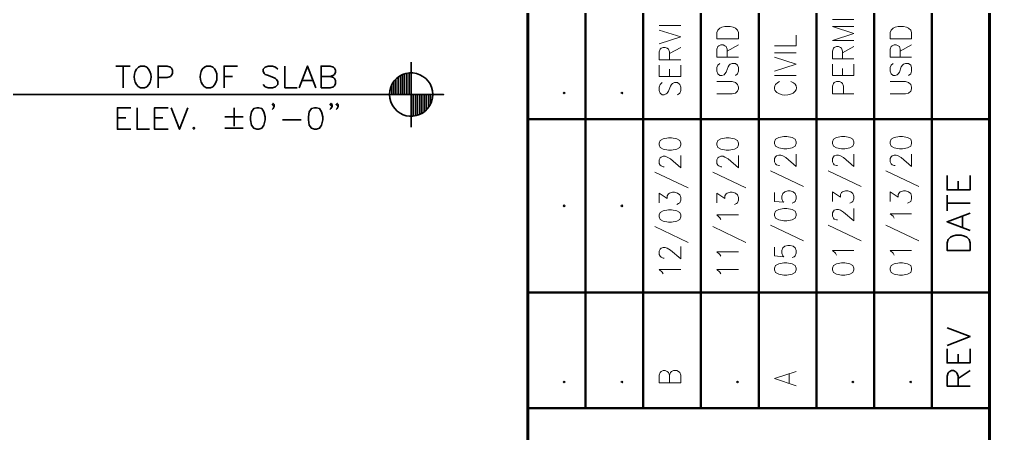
# Model space of a CAD drawing. Header units: inches. Extents: x 5 to 516, y -193 to 129.
# Drawn here: x 54.3 to 59.9, y -169.67 to -167.28 of the extents above; entities that cross this region are included whole.
import ezdxf

# ---------------------------------------------------------------- set-up
doc = ezdxf.new("R2010")
doc.units = ezdxf.units.IN
doc.header["$MEASUREMENT"] = 0
doc.layers.add('PDF7_Geometry', color=7, linetype='Continuous')

msp = doc.modelspace()

# ---------------------------------------------------------------- linework, layer by layer
at = {"layer": 'PDF7_Geometry', "lineweight": 60}
for points in [[(59.9013316, -193.1846724), (59.9013316, -163.1857822), (14.901328, -163.1857822), (14.901328, -193.1846724)], [(57.2346648, -163.1857822), (57.2346648, -193.1846724)]]:
    msp.add_lwpolyline(points, dxfattribs=at)
at = {"layer": 'PDF7_Geometry', "lineweight": 50}
for points in [[(57.5679981, -163.1857822), (57.5679981, -169.519116)], [(57.9013315, -163.1857822), (57.9013315, -169.519116)], [(58.2346648, -163.1857822), (58.2346648, -169.519116)], [(58.5679982, -163.1857822), (58.5679982, -169.519116)], [(58.9013316, -163.1857822), (58.9013316, -169.519116)], [(59.2346649, -163.1857822), (59.2346649, -169.519116)], [(59.5679983, -163.1857822), (59.5679983, -169.519116)], [(57.2346648, -167.8524492), (59.9013316, -167.8524492)], [(57.2346648, -168.8524493), (59.9013316, -168.8524493)], [(57.2346648, -169.519116), (59.9013316, -169.519116)]]:
    msp.add_lwpolyline(points, dxfattribs=at)
at = {"layer": 'PDF7_Geometry', "lineweight": 15}
for points in [[(57.9935536, -167.3124486), (58.1179981, -167.3124486)], [(58.9935537, -167.2768945), (59.1179982, -167.2768945)], [(59.1179982, -167.398004), (58.9935537, -167.398004), (59.1179982, -167.358004), (58.9935537, -167.3168929), (59.1179982, -167.3168929)], [(57.9935536, -167.4180055), (58.1179981, -167.3780055), (57.9935536, -167.3380055)], [(58.6602204, -167.4291161), (58.7846648, -167.4291161), (58.7846648, -167.368005)], [(58.4513315, -167.4946702), (58.326887, -167.4946702), (58.326887, -167.4491146), (58.3324426, -167.4335591), (58.3379981, -167.4291146), (58.3502204, -167.4235591), (58.3624426, -167.4235591), (58.3735537, -167.4291146), (58.3802204, -167.4335591), (58.3857759, -167.4491146), (58.3857759, -167.4946702)], [(58.3857758, -167.4591161), (58.4513313, -167.4235605)], [(59.1179982, -167.5046709), (58.9935537, -167.5046709), (58.9935537, -167.4591153), (58.9991093, -167.4435598), (59.0046649, -167.4391153), (59.0168871, -167.4335598), (59.0291093, -167.4335598), (59.0402204, -167.4391153), (59.0468871, -167.4435598), (59.0524426, -167.4591153), (59.0524426, -167.5046709)], [(59.0524425, -167.4691168), (59.117998, -167.4335612)], [(59.4513316, -167.4946702), (59.3268871, -167.4946702), (59.3268871, -167.4491146), (59.3324427, -167.4335591), (59.3379982, -167.4291146), (59.3502204, -167.4235591), (59.3624427, -167.4235591), (59.3735538, -167.4291146), (59.3802204, -167.4335591), (59.385776, -167.4491146), (59.385776, -167.4946702)], [(59.3857758, -167.4591161), (59.4513314, -167.4235605)], [(58.1179981, -167.5091152), (57.9935537, -167.5091152), (57.9935537, -167.4635596), (57.9991092, -167.4491152), (58.0046648, -167.4435596), (58.016887, -167.4391152), (58.0291092, -167.4391152), (58.0402203, -167.4435596), (58.046887, -167.4491152), (58.0524426, -167.4635596), (58.0524426, -167.5091152)], [(58.0524424, -167.473561), (58.117998, -167.4391166)], [(58.6602204, -167.4691168), (58.7846648, -167.4691168)], [(58.1179981, -167.5402257), (58.1179981, -167.6057813), (57.9935537, -167.6057813), (57.9935537, -167.5402257)], [(58.3446649, -167.5302265), (58.3324427, -167.5402265), (58.3268871, -167.554671), (58.3268871, -167.5757821), (58.3324427, -167.5902265), (58.3446649, -167.6002265), (58.355776, -167.6002265), (58.3679982, -167.5957821), (58.3735538, -167.5902265), (58.3802205, -167.5802265), (58.3913316, -167.5502265), (58.3979982, -167.5402265), (58.4035538, -167.534671), (58.415776, -167.5302265), (58.4335538, -167.5302265), (58.445776, -167.5402265), (58.4513316, -167.554671), (58.4513316, -167.5757821), (58.445776, -167.5902265), (58.4335538, -167.6002265)], [(58.6602204, -167.5757836), (58.7846648, -167.5346725), (58.6602204, -167.4946725)], [(59.1179982, -167.5346715), (59.1179982, -167.6002271), (58.9935537, -167.6002271), (58.9935537, -167.5346715)], [(59.344665, -167.5302265), (59.3324428, -167.5402265), (59.3268872, -167.554671), (59.3268872, -167.5757821), (59.3324428, -167.5902265), (59.344665, -167.6002265), (59.3557761, -167.6002265), (59.3679983, -167.5957821), (59.3735539, -167.5902265), (59.3802205, -167.5802265), (59.3913317, -167.5502265), (59.3979983, -167.5402265), (59.4035539, -167.534671), (59.4157761, -167.5302265), (59.4335539, -167.5302265), (59.4457761, -167.5402265), (59.4513317, -167.554671), (59.4513317, -167.5757821), (59.4457761, -167.5902265), (59.4335539, -167.6002265)], [(58.0524424, -167.6057813), (58.0524424, -167.5646702)], [(58.6602204, -167.6002271), (58.7846648, -167.6002271)], [(59.0524425, -167.6002271), (59.0524425, -167.5602271)], [(58.0113315, -167.6413377), (57.9991093, -167.6513377), (57.9935538, -167.6668932), (57.9935538, -167.6868932), (57.9991093, -167.7013377), (58.0113315, -167.7124488), (58.0224427, -167.7124488), (58.0346649, -167.7068932), (58.0402204, -167.7013377), (58.0468871, -167.6913377), (58.0579982, -167.6613377), (58.0646649, -167.6513377), (58.0702204, -167.6457821), (58.0824427, -167.6413377), (58.1002204, -167.6413377), (58.1124427, -167.6513377), (58.1179982, -167.6668932), (58.1179982, -167.6868932), (58.1124427, -167.7013377), (58.1002204, -167.7124488)], [(58.326887, -167.7068939), (58.4157759, -167.7068939), (58.4335537, -167.7013384), (58.4457759, -167.6913384), (58.4513315, -167.6768939), (58.4513315, -167.6668939), (58.4457759, -167.6513384), (58.4335537, -167.6413384), (58.4157759, -167.6357828), (58.326887, -167.6357828)], [(58.6891092, -167.6357835), (58.6779981, -167.641339), (58.6657759, -167.651339)], [(59.1179982, -167.7068939), (58.9935537, -167.7068939), (58.9935537, -167.6613384), (58.9991093, -167.6457828), (59.0046649, -167.6413384), (59.0168871, -167.6357828), (59.0346649, -167.6357828), (59.0468871, -167.6413384), (59.0524426, -167.6457828), (59.0579982, -167.6613384), (59.0579982, -167.7068939)], [(59.3268871, -167.7068939), (59.415776, -167.7068939), (59.4335538, -167.7013384), (59.445776, -167.6913384), (59.4513315, -167.6768939), (59.4513315, -167.6668939), (59.445776, -167.6513384), (59.4335538, -167.6413384), (59.415776, -167.6357828), (59.3268871, -167.6357828)], [(58.0224425, -168.126895), (58.0168869, -168.126895), (58.0046647, -168.1213394), (57.9991091, -168.116895), (57.9935536, -168.106895), (57.9935536, -168.086895), (57.9991091, -168.0757839), (58.0046647, -168.0713394), (58.0168869, -168.0657839), (58.0291092, -168.0657839), (58.0402203, -168.0713394), (58.057998, -168.0813394), (58.117998, -168.1324505), (58.117998, -168.0613394)], [(58.3557758, -168.126895), (58.3502203, -168.126895), (58.3379981, -168.1213394), (58.3324425, -168.116895), (58.326887, -168.106895), (58.326887, -168.086895), (58.3324425, -168.0757839), (58.3379981, -168.0713394), (58.3502203, -168.0657839), (58.3624425, -168.0657839), (58.3735536, -168.0713394), (58.3913314, -168.0813394), (58.4513314, -168.1324505), (58.4513314, -168.0613394)], [(58.6891092, -168.1191164), (58.6835536, -168.1191164), (58.6713314, -168.1146719), (58.6657759, -168.1091164), (58.6602203, -168.0991164), (58.6602203, -168.0791164), (58.6657759, -168.0691164), (58.6713314, -168.0635608), (58.6835536, -168.0591164), (58.6957759, -168.0591164), (58.706887, -168.0635608), (58.7246648, -168.0735608), (58.7846648, -168.1246719), (58.7846648, -168.0535608)], [(59.0224426, -168.1191164), (59.016887, -168.1191164), (59.0046648, -168.1146719), (58.9991092, -168.1091164), (58.9935537, -168.0991164), (58.9935537, -168.0791164), (58.9991092, -168.0691164), (59.0046648, -168.0635608), (59.016887, -168.0591164), (59.0291092, -168.0591164), (59.0402203, -168.0635608), (59.0579981, -168.0735608), (59.1179981, -168.1246719), (59.1179981, -168.0535608)], [(59.3557759, -168.1191164), (59.3502204, -168.1191164), (59.3379981, -168.1146719), (59.3324426, -168.1091164), (59.326887, -168.0991164), (59.326887, -168.0791164), (59.3324426, -168.0691164), (59.3379981, -168.0635608), (59.3502204, -168.0591164), (59.3624426, -168.0591164), (59.3735537, -168.0635608), (59.3913315, -168.0735608), (59.4513315, -168.1246719), (59.4513315, -168.0535608)], [(57.9691091, -168.1568926), (58.1602202, -168.2480037)], [(58.3024424, -168.1568926), (58.4935535, -168.2480037)], [(58.6357758, -168.1502262), (58.8268869, -168.2402262)], [(58.9691091, -168.1502262), (59.1602203, -168.2402262)], [(59.3024425, -168.1502262), (59.4935536, -168.2402262)], [(57.9935536, -168.3346722), (57.9935536, -168.2791167), (58.0402203, -168.3091167), (58.0402203, -168.2935611), (58.046887, -168.2835611), (58.0524425, -168.2791167), (58.0702203, -168.2735611), (58.0824425, -168.2735611), (58.1002203, -168.2791167), (58.1124425, -168.2891167), (58.1179981, -168.3035611), (58.1179981, -168.3191167), (58.1124425, -168.3346722), (58.1057759, -168.3391167), (58.0946648, -168.3446722)], [(58.326887, -168.3346722), (58.326887, -168.2791167), (58.3735537, -168.3091167), (58.3735537, -168.2935611), (58.3802203, -168.2835611), (58.3857759, -168.2791167), (58.4035537, -168.2735611), (58.4157759, -168.2735611), (58.4335537, -168.2791167), (58.4457759, -168.2891167), (58.4513315, -168.3035611), (58.4513315, -168.3191167), (58.4457759, -168.3346722), (58.4391092, -168.3391167), (58.4279981, -168.3446722)], [(58.6602204, -168.2757823), (58.6602204, -168.3268935), (58.7135537, -168.3313379), (58.706887, -168.3268935), (58.7013315, -168.3113379), (58.7013315, -168.2968935), (58.706887, -168.2813379), (58.7191093, -168.2713379), (58.736887, -168.2657823), (58.7491093, -168.2657823), (58.766887, -168.2713379), (58.7791093, -168.2813379), (58.7846648, -168.2968935), (58.7846648, -168.3113379), (58.7791093, -168.3268935), (58.7724426, -168.3313379), (58.7613315, -168.3368935)], [(58.9935537, -168.3268936), (58.9935537, -168.2713381), (59.0402204, -168.3013381), (59.0402204, -168.2857825), (59.0468871, -168.2757825), (59.0524426, -168.2713381), (59.0702204, -168.2657825), (59.0824426, -168.2657825), (59.1002204, -168.2713381), (59.1124426, -168.2813381), (59.1179982, -168.2968936), (59.1179982, -168.3113381), (59.1124426, -168.3268936), (59.105776, -168.3313381), (59.0946648, -168.3368936)], [(59.3268871, -168.3268936), (59.3268871, -168.2713381), (59.3735537, -168.3013381), (59.3735537, -168.2857825), (59.3802204, -168.2757825), (59.385776, -168.2713381), (59.4035538, -168.2657825), (59.415776, -168.2657825), (59.4335538, -168.2713381), (59.445776, -168.2813381), (59.4513315, -168.2968936), (59.4513315, -168.3113381), (59.445776, -168.3268936), (59.4391093, -168.3313381), (59.4279982, -168.3368936)], [(59.0224426, -168.4335605), (59.016887, -168.4335605), (59.0046648, -168.4280049), (58.9991092, -168.4224494), (58.9935537, -168.4124494), (58.9935537, -168.3924494), (58.9991092, -168.3824494), (59.0046648, -168.3768938), (59.016887, -168.3724494), (59.0291092, -168.3724494), (59.0402203, -168.3768938), (59.0579981, -168.3880049), (59.1179981, -168.4380049), (59.1179981, -168.3668938)], [(58.3502202, -168.4302262), (58.3446647, -168.4202262), (58.3268869, -168.4046706), (58.4513314, -168.4046706)], [(59.3502203, -168.4224498), (59.3446648, -168.4124498), (59.326887, -168.3980054), (59.4513314, -168.3980054)], [(57.9691091, -168.471339), (58.1602202, -168.5624501)], [(58.3024424, -168.471339), (58.4935535, -168.5624501)], [(58.6357758, -168.4635604), (58.8268869, -168.5546715)], [(58.9691091, -168.4635604), (59.1602203, -168.5546715)], [(59.3024425, -168.4635604), (59.4935536, -168.5546715)], [(58.0224425, -168.6535606), (58.0168869, -168.6535606), (58.0046647, -168.648005), (57.9991091, -168.6424495), (57.9935536, -168.6324495), (57.9935536, -168.6124495), (57.9991091, -168.6024495), (58.0046647, -168.5968939), (58.0168869, -168.5924495), (58.0291092, -168.5924495), (58.0402203, -168.5968939), (58.057998, -168.608005), (58.117998, -168.658005), (58.117998, -168.5868939)], [(58.6602204, -168.5902264), (58.6602204, -168.6402265), (58.7135537, -168.645782), (58.706887, -168.6402265), (58.7013315, -168.625782), (58.7013315, -168.6102264), (58.706887, -168.5946709), (58.7191093, -168.5846709), (58.736887, -168.5802264), (58.7491093, -168.5802264), (58.766887, -168.5846709), (58.7791093, -168.5946709), (58.7846648, -168.6102264), (58.7846648, -168.625782), (58.7791093, -168.6402265), (58.7724426, -168.645782), (58.7613315, -168.6502265)], [(58.3502202, -168.6424499), (58.3446647, -168.6324499), (58.3268869, -168.6180055), (58.4513314, -168.6180055)], [(59.016887, -168.6357835), (59.0113314, -168.6257835), (58.9935536, -168.610228), (59.1179981, -168.610228)], [(59.3502203, -168.6357835), (59.3446648, -168.6257835), (59.326887, -168.610228), (59.4513314, -168.610228)], [(58.0168869, -168.7446703), (58.0113313, -168.7335592), (57.9935535, -168.7191147), (58.117998, -168.7191147)], [(58.3502202, -168.7446703), (58.3446647, -168.7335592), (58.3268869, -168.7191147), (58.4513314, -168.7191147)], [(58.1179981, -169.3735607), (57.9935537, -169.3735607), (57.9935537, -169.3280052), (57.9991092, -169.3124496), (58.0046648, -169.3080052), (58.016887, -169.3024496), (58.0291092, -169.3024496), (58.0402203, -169.3080052), (58.046887, -169.3124496), (58.0524426, -169.3280052), (58.0524426, -169.3735607)], [(58.0524424, -169.3280037), (58.057998, -169.3124481), (58.0646646, -169.3080036), (58.0768868, -169.3024481), (58.0946646, -169.3024481), (58.1057757, -169.3080036), (58.1124424, -169.3124481), (58.117998, -169.3280037), (58.117998, -169.3735592)], [(58.7846648, -169.3891157), (58.6602204, -169.3480046), (58.7846648, -169.3080046)], [(58.7435537, -169.3735607), (58.7435537, -169.3224496)]]:
    msp.add_lwpolyline(points, dxfattribs=at)
for points in [[(58.4513315, -167.3880056), (58.326887, -167.3880056), (58.326887, -167.35245), (58.3324426, -167.3380056), (58.3446648, -167.3268945), (58.3557759, -167.32245), (58.3735537, -167.3168945), (58.4035537, -167.3168945), (58.4213315, -167.32245), (58.4335537, -167.3268945), (58.4457759, -167.3380056), (58.4513315, -167.35245)], [(59.4513316, -167.3880056), (59.3268871, -167.3880056), (59.3268871, -167.35245), (59.3324427, -167.3380056), (59.3446649, -167.3268945), (59.355776, -167.32245), (59.3735538, -167.3168945), (59.4035538, -167.3168945), (59.4213316, -167.32245), (59.4335538, -167.3268945), (59.445776, -167.3380056), (59.4513316, -167.35245)], [(57.4391091, -167.7013375), (57.4457758, -167.706893), (57.4513313, -167.7013375), (57.4457758, -167.696893)], [(57.7724425, -167.7013375), (57.7791091, -167.706893), (57.7846647, -167.7013375), (57.7791091, -167.696893)], [(57.9935536, -168.0002267), (57.9991092, -168.0157822), (58.016887, -168.0257822), (58.046887, -168.0313378), (58.0646648, -168.0313378), (58.0946648, -168.0257822), (58.1124425, -168.0157822), (58.1179981, -168.0002267), (58.1179981, -167.9902267), (58.1124425, -167.9746711), (58.0946648, -167.9646711), (58.0646648, -167.9602267), (58.046887, -167.9602267), (58.016887, -167.9646711), (57.9991092, -167.9746711), (57.9935536, -167.9902267)], [(58.326887, -168.0002267), (58.3324426, -168.0157822), (58.3502203, -168.0257822), (58.3802203, -168.0313378), (58.3979981, -168.0313378), (58.4279981, -168.0257822), (58.4457759, -168.0157822), (58.4513315, -168.0002267), (58.4513315, -167.9902267), (58.4457759, -167.9746711), (58.4279981, -167.9646711), (58.3979981, -167.9602267), (58.3802203, -167.9602267), (58.3502203, -167.9646711), (58.3324426, -167.9746711), (58.326887, -167.9902267)], [(58.6602204, -167.9924503), (58.6657759, -168.0080059), (58.6835537, -168.0180059), (58.7135537, -168.0235615), (58.7313315, -168.0235615), (58.7613315, -168.0180059), (58.7791093, -168.0080059), (58.7846648, -167.9924503), (58.7846648, -167.9824503), (58.7791093, -167.9680059), (58.7613315, -167.9568948), (58.7313315, -167.9524503), (58.7135537, -167.9524503), (58.6835537, -167.9568948), (58.6657759, -167.9680059), (58.6602204, -167.9824503)], [(58.9935537, -167.9924503), (58.9991093, -168.0080059), (59.0168871, -168.0180059), (59.0468871, -168.0235615), (59.0646648, -168.0235615), (59.0946648, -168.0180059), (59.1124426, -168.0080059), (59.1179982, -167.9924503), (59.1179982, -167.9824503), (59.1124426, -167.9680059), (59.0946648, -167.9568948), (59.0646648, -167.9524503), (59.0468871, -167.9524503), (59.0168871, -167.9568948), (58.9991093, -167.9680059), (58.9935537, -167.9824503)], [(59.3268871, -167.9924503), (59.3324426, -168.0080059), (59.3502204, -168.0180059), (59.3802204, -168.0235615), (59.3979982, -168.0235615), (59.4279982, -168.0180059), (59.445776, -168.0080059), (59.4513315, -167.9924503), (59.4513315, -167.9824503), (59.445776, -167.9680059), (59.4279982, -167.9568948), (59.3979982, -167.9524503), (59.3802204, -167.9524503), (59.3502204, -167.9568948), (59.3324426, -167.9680059), (59.3268871, -167.9824503)], [(57.4391091, -168.3524493), (57.4457758, -168.3568937), (57.4513313, -168.3524493), (57.4457758, -168.3468937)], [(57.7724425, -168.3524493), (57.7791091, -168.3568937), (57.7846647, -168.3524493), (57.7791091, -168.3468937)], [(57.9935536, -168.4157834), (57.9991092, -168.4302279), (58.016887, -168.4402279), (58.046887, -168.4457834), (58.0646648, -168.4457834), (58.0946648, -168.4402279), (58.1124425, -168.4302279), (58.1179981, -168.4157834), (58.1179981, -168.4046723), (58.1124425, -168.3902279), (58.0946648, -168.3802279), (58.0646648, -168.3746723), (58.046887, -168.3746723), (58.016887, -168.3802279), (57.9991092, -168.3902279), (57.9935536, -168.4046723)], [(58.6602204, -168.4080048), (58.6657759, -168.4224493), (58.6835537, -168.4335604), (58.7135537, -168.4380048), (58.7313315, -168.4380048), (58.7613315, -168.4335604), (58.7791093, -168.4224493), (58.7846648, -168.4080048), (58.7846648, -168.3980048), (58.7791093, -168.3824493), (58.7613315, -168.3724493), (58.7313315, -168.3668937), (58.7135537, -168.3668937), (58.6835537, -168.3724493), (58.6657759, -168.3824493), (58.6602204, -168.3980048)], [(58.6602204, -168.721339), (58.6657759, -168.7368946), (58.6835537, -168.7468946), (58.7135537, -168.751339), (58.7313315, -168.751339), (58.7613315, -168.7468946), (58.7791093, -168.7368946), (58.7846648, -168.721339), (58.7846648, -168.711339), (58.7791093, -168.6957835), (58.7613315, -168.6857835), (58.7313315, -168.681339), (58.7135537, -168.681339), (58.6835537, -168.6857835), (58.6657759, -168.6957835), (58.6602204, -168.711339)], [(58.9935537, -168.721339), (58.9991093, -168.7368946), (59.0168871, -168.7468946), (59.0468871, -168.751339), (59.0646648, -168.751339), (59.0946648, -168.7468946), (59.1124426, -168.7368946), (59.1179982, -168.721339), (59.1179982, -168.711339), (59.1124426, -168.6957835), (59.0946648, -168.6857835), (59.0646648, -168.681339), (59.0468871, -168.681339), (59.0168871, -168.6857835), (58.9991093, -168.6957835), (58.9935537, -168.711339)], [(59.3268871, -168.721339), (59.3324426, -168.7368946), (59.3502204, -168.7468946), (59.3802204, -168.751339), (59.3979982, -168.751339), (59.4279982, -168.7468946), (59.445776, -168.7368946), (59.4513315, -168.721339), (59.4513315, -168.711339), (59.445776, -168.6957835), (59.4279982, -168.6857835), (59.3979982, -168.681339), (59.3802204, -168.681339), (59.3502204, -168.6857835), (59.3324426, -168.6957835), (59.3268871, -168.711339)], [(57.4391091, -169.3680043), (57.4457758, -169.3735598), (57.4513313, -169.3680043), (57.4457758, -169.3635598)], [(57.7724425, -169.3680043), (57.7791091, -169.3735598), (57.7846647, -169.3680043), (57.7791091, -169.3635598)], [(58.4391092, -169.3680043), (58.4457759, -169.3735598), (58.4513314, -169.3680043), (58.4457759, -169.3635598)], [(59.1057759, -169.3680043), (59.1124426, -169.3735598), (59.1179981, -169.3680043), (59.1124426, -169.3635598)], [(59.1057759, -169.3680043), (59.1124426, -169.3735598), (59.1179981, -169.3680043), (59.1124426, -169.3635598)], [(59.4391093, -169.3680043), (59.4457759, -169.3735598), (59.4513315, -169.3680043), (59.4457759, -169.3635598)]]:
    msp.add_lwpolyline(points, close=True, dxfattribs=at)
at = {"layer": 'PDF7_Geometry', "lineweight": 35}
for points in [[(54.8557753, -167.5457815), (54.9391086, -167.5457815)], [(54.8979981, -167.5457815), (54.8979981, -167.671337)], [(55.0346646, -167.551337), (55.0224423, -167.5457815), (54.999109, -167.5457815), (54.9868868, -167.551337), (54.9757757, -167.5635592)], [(55.10022, -167.6713376), (55.10022, -167.545782), (55.1535533, -167.545782), (55.1713311, -167.5513376), (55.1779978, -167.5580042), (55.1835533, -167.5691153), (55.1835533, -167.5880042), (55.1779978, -167.5991153), (55.1713311, -167.605782), (55.1535533, -167.6113376), (55.10022, -167.6113376)], [(55.4157755, -167.551337), (55.4035532, -167.5457815), (55.3802199, -167.5457815), (55.3679977, -167.551337), (55.3557755, -167.5635592)], [(55.4813314, -167.6713376), (55.4813314, -167.545782), (55.5591092, -167.545782)], [(55.7913313, -167.5635608), (55.7791091, -167.5513386), (55.7613313, -167.545783), (55.7368868, -167.545783), (55.719109, -167.5513386), (55.7079979, -167.5635608), (55.7079979, -167.575783), (55.7135535, -167.5880052), (55.719109, -167.5935608), (55.7313313, -167.5991163), (55.7668868, -167.6113386), (55.7791091, -167.6168941), (55.7846646, -167.6235608), (55.7913313, -167.6346719), (55.7913313, -167.6524497), (55.7791091, -167.6646719), (55.7613313, -167.6713386), (55.7368868, -167.6713386), (55.719109, -167.6646719), (55.7079979, -167.6524497)], [(55.8324424, -167.5457815), (55.8324424, -167.671337), (55.9035535, -167.671337)], [(55.9157758, -167.6713376), (55.9635535, -167.545782), (56.0113313, -167.6713376)], [(56.0413313, -167.6713376), (56.0413313, -167.545782), (56.0946646, -167.545782), (56.1124424, -167.5513376), (56.117998, -167.5580042), (56.1246646, -167.5691153), (56.1246646, -167.5813376), (56.117998, -167.5935598), (56.1124424, -167.5991153), (56.0946646, -167.605782), (56.0413313, -167.605782)], [(56.5613314, -167.522448), (56.5613314, -167.8980036)], [(56.4991091, -167.7102283), (56.4991091, -167.6013394)], [(56.5113314, -167.7102283), (56.5113314, -167.5957838)], [(56.5235534, -167.7102283), (56.5235534, -167.5913394)], [(56.5357757, -167.7102283), (56.5357757, -167.588006)], [(56.5491091, -167.7102283), (56.5491091, -167.5857838)], [(55.4813314, -167.6057813), (55.5291092, -167.6057813)], [(55.9335534, -167.6291148), (55.9935534, -167.6291148)], [(56.0946647, -167.6057813), (56.1124425, -167.6113368), (56.1179981, -167.6168924), (56.1246647, -167.6291146), (56.1246647, -167.6468924), (56.1179981, -167.6591146), (56.1124425, -167.6646702), (56.0946647, -167.6713369), (56.0413314, -167.6713369)], [(56.4491092, -167.7102283), (56.4491092, -167.6557838)], [(56.4613312, -167.7102283), (56.4613312, -167.6346727)], [(56.4735535, -167.7102283), (56.4735535, -167.6213394)], [(56.4857758, -167.7102283), (56.4857758, -167.6102283)], [(54.0579977, -167.7102283), (56.7491092, -167.7102283), (56.3735535, -167.7102283)], [(54.999109, -167.671337), (55.0224423, -167.671337), (55.0346646, -167.6646704)], [(55.3802199, -167.671337), (55.4035532, -167.671337), (55.4157755, -167.6646704)], [(56.4357758, -167.7102283), (56.4357758, -167.7091172)], [(56.5735534, -167.7102283), (56.5735534, -167.8346727)], [(56.5857757, -167.7102283), (56.5857757, -167.8324505)], [(56.599109, -167.7102283), (56.599109, -167.8291172)], [(56.6113313, -167.7102283), (56.6113313, -167.8246727)], [(56.6235536, -167.7102283), (56.6235536, -167.8180061)], [(56.6357756, -167.7102283), (56.6357756, -167.8102283)], [(56.649109, -167.7102283), (56.649109, -167.7991172)], [(56.6613313, -167.7102283), (56.6613313, -167.7846727)], [(56.6735536, -167.7102283), (56.6735536, -167.7646727)], [(56.6857758, -167.7102283), (56.6857758, -167.7091172)], [(55.771331, -167.7680037), (55.7646643, -167.7735593), (55.7591087, -167.7680037), (55.7646643, -167.761337), (55.771331, -167.7680037), (55.771331, -167.7791148), (55.7646643, -167.791337), (55.7591087, -167.7968926)], [(56.1046646, -167.7680037), (56.0979979, -167.7735593), (56.0924424, -167.7680037), (56.0979979, -167.761337), (56.1046646, -167.7680037), (56.1046646, -167.7791148), (56.0979979, -167.791337), (56.0924424, -167.7968926)], [(56.1402201, -167.7680037), (56.1346646, -167.7735593), (56.1279979, -167.7680037), (56.1346646, -167.761337), (56.1402201, -167.7680037), (56.1402201, -167.7791148), (56.1346646, -167.791337), (56.1279979, -167.7968926)], [(54.9435538, -167.9102269), (54.865776, -167.9102269), (54.865776, -167.7857825), (54.9435538, -167.7857825)], [(54.9791093, -167.785783), (54.9791093, -167.9102275), (55.0513315, -167.9102275)], [(55.1579974, -167.9102269), (55.0802197, -167.9102269), (55.0802197, -167.7857825), (55.1579974, -167.7857825)], [(55.1757759, -167.785783), (55.2235536, -167.9102275), (55.2713314, -167.785783)], [(55.5391091, -167.785783), (55.5391091, -167.8924497)], [(54.865776, -167.8446707), (54.9135538, -167.8446707)], [(55.0802197, -167.8446707), (55.1279974, -167.8446707)], [(55.4857757, -167.8391165), (55.5924424, -167.8391165)], [(55.8191091, -167.8568935), (55.9257757, -167.8568935)], [(55.4857757, -167.9046727), (55.5924424, -167.9046727)], [(59.7891095, -168.1768941), (59.7891095, -168.2602274), (59.6557761, -168.2602274), (59.6557761, -168.1768941)], [(59.7191092, -168.2602274), (59.7191092, -168.2091163)], [(59.6557759, -168.3802271), (59.6557759, -168.2913382)], [(59.6557759, -168.3357822), (59.7891092, -168.3357822)], [(59.7891095, -168.4946703), (59.6557761, -168.4435591), (59.7891095, -168.3935591)], [(59.7446648, -168.4757833), (59.7446648, -168.4124499)], [(59.6557759, -169.1568927), (59.7891092, -169.1057816), (59.6557759, -169.0546705)], [(59.7891095, -169.1757831), (59.7891095, -169.2580054), (59.6557761, -169.2580054), (59.6557761, -169.1757831)], [(59.7191092, -169.2580054), (59.7191092, -169.2068942)], [(59.7891095, -169.3913378), (59.6557761, -169.3913378), (59.6557761, -169.3346711), (59.6624428, -169.3157822), (59.6679983, -169.3091156), (59.6813317, -169.3024489), (59.6935539, -169.3024489), (59.7068872, -169.3091156), (59.7124428, -169.3157822), (59.7191095, -169.3346711), (59.7191095, -169.3913378)], [(59.7191092, -169.3468929), (59.7891092, -169.3024485)]]:
    msp.add_lwpolyline(points, dxfattribs=at)
msp.add_lwpolyline([(56.6846647, -167.7313394), (56.6857758, -167.7102283), (56.6846647, -167.6880061, 0.762358196), (56.4435536, -167.6668949), (56.437998, -167.6880061), (56.4357758, -167.7102283), (56.437998, -167.7313394), (56.4435536, -167.7524505)], format="xyb", dxfattribs=at)
for points in [[(55.67022, -167.785783), (55.6524422, -167.7913386), (55.64022, -167.8091164), (55.6346644, -167.8391164), (55.6346644, -167.8568941), (55.64022, -167.8868941), (55.6524422, -167.9046719), (55.67022, -167.9102275), (55.6813311, -167.9102275), (55.6991089, -167.9046719), (55.7113311, -167.8868941), (55.7179978, -167.8568941), (55.7179978, -167.8391164), (55.7113311, -167.8091164), (55.6991089, -167.7913386), (55.6813311, -167.785783)], [(56.0035534, -167.785783), (55.9857756, -167.7913386), (55.9735534, -167.8091164), (55.9679978, -167.8391164), (55.9679978, -167.8568941), (55.9735534, -167.8868941), (55.9857756, -167.9046719), (56.0035534, -167.9102275), (56.0146645, -167.9102275), (56.0324422, -167.9046719), (56.0446645, -167.8868941), (56.0513311, -167.8568941), (56.0513311, -167.8391164), (56.0446645, -167.8091164), (56.0324422, -167.7913386), (56.0146645, -167.785783)], [(55.3068867, -167.8991163), (55.3013312, -167.9046718), (55.3068867, -167.9102274), (55.3124423, -167.9046718)], [(59.7891095, -168.6091157), (59.6557761, -168.6091157), (59.6557761, -168.5646713), (59.6624428, -168.5457824), (59.674665, -168.532449), (59.6868872, -168.5268935), (59.7068872, -168.5202268), (59.7379983, -168.5202268), (59.7568872, -168.5268935), (59.7702206, -168.532449), (59.7824428, -168.5457824), (59.7891095, -168.5646713)]]:
    msp.add_lwpolyline(points, close=True, dxfattribs=at)
at = {"layer": 'PDF7_Geometry', "lineweight": 15}
msp.add_ellipse((58.7257168, -167.6728165), major_axis=(0.061068, 0.0042917), ratio=0.664718292, start_param=4.023841895, end_param=7.314128598, dxfattribs=at)
at = {"layer": 'PDF7_Geometry', "lineweight": 35}
for points in [[(54.9757757, -167.5635592), (54.952109, -167.5970778), (54.9594979, -167.6551333), (54.999109, -167.671337)], [(55.0346646, -167.6646704), (55.0695164, -167.6370593), (55.0680349, -167.5785778), (55.0346646, -167.551337)], [(55.3557755, -167.5635592), (55.335368, -167.5977259), (55.3386829, -167.6548), (55.3802199, -167.671337)], [(55.4157755, -167.6646704), (55.448831, -167.6412815), (55.4479236, -167.5748185), (55.4157755, -167.551337)], [(56.4435536, -167.7524505), (56.4908684, -167.8732098), (56.6581092, -167.8578764), (56.6846647, -167.7313394)]]:
    msp.add_open_spline(points, degree=3, dxfattribs=at)
at = {"layer": 'PDF7_Geometry', "lineweight": 15}
msp.add_open_spline([(58.6657759, -167.651339), (58.6478685, -167.6759131), (58.6649611, -167.697802), (58.6891092, -167.7068946)], degree=3, dxfattribs=at)

doc.saveas('drawing.dxf')
